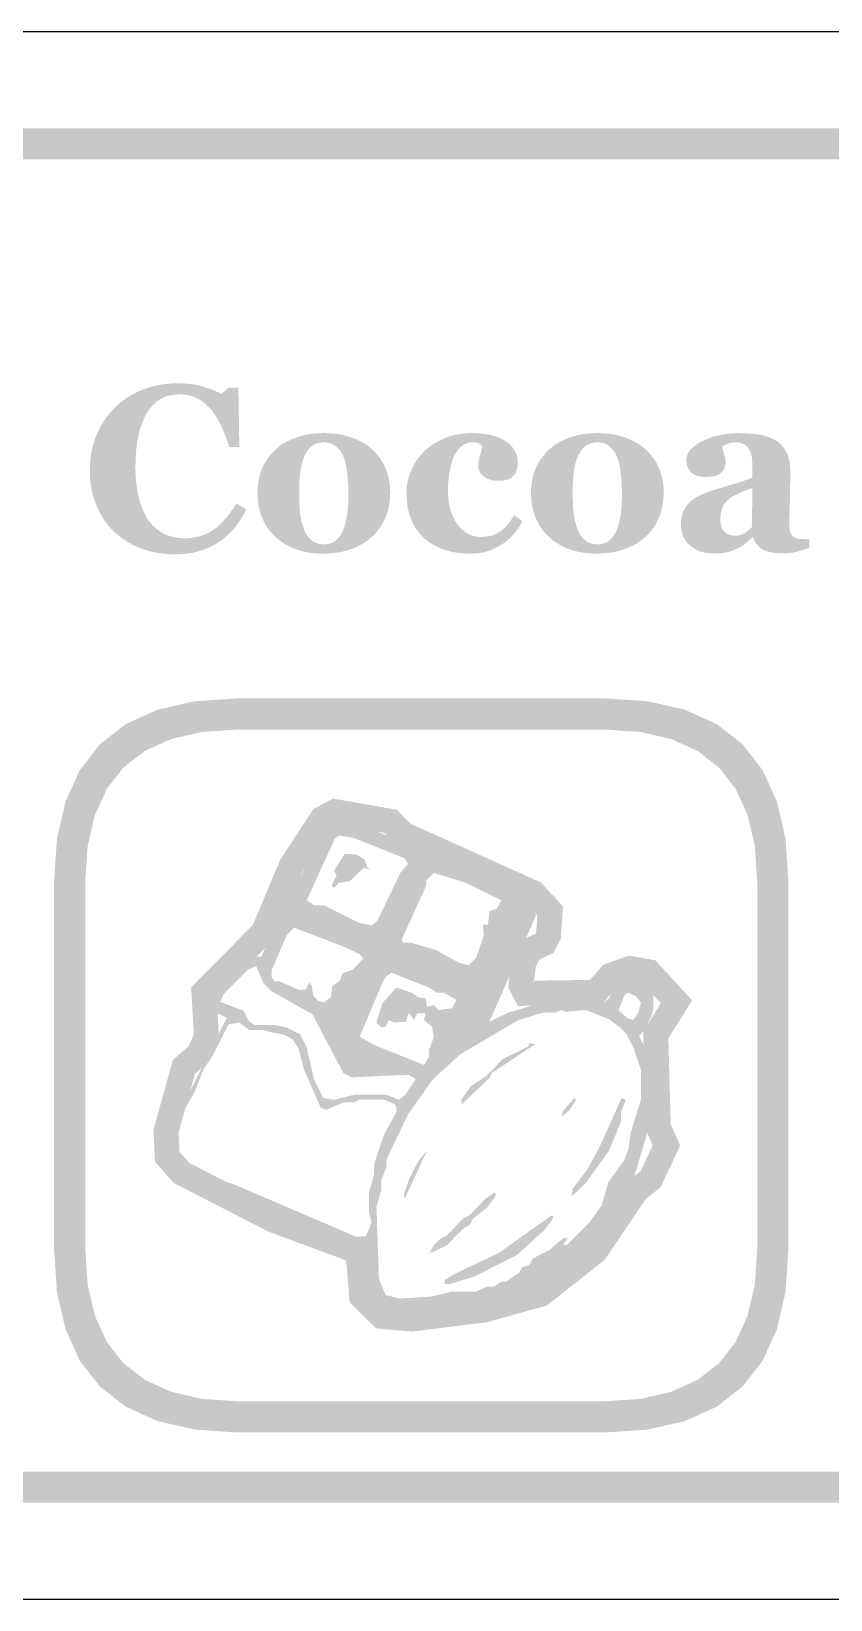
# Model space of a CAD drawing. Header units: millimetres. Extents: x 6 to 594, y 82 to 394.
# Drawn here: x 237.01 to 247.24, y 183.76 to 203.84 of the extents above; entities that cross this region are included whole.
import ezdxf

# ---------------------------------------------------------------- set-up
doc = ezdxf.new("R2010")
doc.units = ezdxf.units.MM
doc.layers.add('CUT', color=1, linetype='Continuous')
doc.layers.add('RASTER', color=7, linetype='Continuous')

msp = doc.modelspace()

# ---------------------------------------------------------------- hatches: boundary and pattern name
at = {"layer": 'RASTER'}
h = msp.add_hatch(color=7, dxfattribs=at)
h.paths.add_polyline_path([(211.2, 200.4), (211.234, 200.916), (211.337, 201.363), (211.509, 201.741), (211.75, 202.05), (212.059, 202.291), (212.438, 202.463), (212.884, 202.566), (213.4, 202.6), (270.6, 202.6), (271.116, 202.566), (271.563, 202.463), (271.941, 202.291), (272.25, 202.05), (272.491, 201.741), (272.663, 201.363), (272.766, 200.916), (272.8, 200.4), (272.8, 187.2), (272.766, 186.684), (272.662, 186.238), (272.491, 185.859), (272.25, 185.55), (271.941, 185.309), (271.563, 185.138), (271.116, 185.034), (270.6, 185), (213.4, 185), (212.884, 185.034), (212.438, 185.138), (212.059, 185.309), (211.75, 185.55), (211.509, 185.859), (211.337, 186.238), (211.234, 186.684), (211.2, 187.2)])
h.paths.add_polyline_path([(211.6, 200.4), (211.6, 187.2), (211.628, 186.778), (211.712, 186.413), (211.853, 186.103), (212.05, 185.85), (212.303, 185.653), (212.613, 185.513), (212.978, 185.428), (213.4, 185.4), (270.6, 185.4), (271.022, 185.428), (271.388, 185.513), (271.697, 185.653), (271.95, 185.85), (272.147, 186.103), (272.287, 186.413), (272.372, 186.778), (272.4, 187.2), (272.4, 200.4), (272.372, 200.822), (272.287, 201.188), (272.147, 201.497), (271.95, 201.75), (271.697, 201.947), (271.388, 202.088), (271.022, 202.172), (270.6, 202.2), (213.4, 202.2), (212.978, 202.172), (212.613, 202.088), (212.303, 201.947), (212.05, 201.75), (211.853, 201.497), (211.712, 201.188), (211.628, 200.822), (211.6, 200.4)])
for points in [[(238.845, 197.144), (238.788, 197.145), (238.732, 197.149), (238.677, 197.155), (238.624, 197.163), (238.571, 197.173), (238.518, 197.186), (238.467, 197.201), (238.417, 197.218), (238.368, 197.238), (238.321, 197.259), (238.275, 197.283), (238.231, 197.309), (238.188, 197.337), (238.147, 197.367), (238.108, 197.399), (238.07, 197.433), (238.035, 197.468), (238.001, 197.506), (237.97, 197.545), (237.94, 197.587), (237.913, 197.63), (237.887, 197.676), (237.863, 197.724), (237.841, 197.773), (237.822, 197.825), (237.805, 197.877), (237.79, 197.931), (237.779, 197.986), (237.77, 198.043), (237.763, 198.1), (237.759, 198.159), (237.758, 198.22), (237.759, 198.279), (237.763, 198.338), (237.77, 198.396), (237.779, 198.452), (237.791, 198.508), (237.805, 198.562), (237.822, 198.615), (237.842, 198.667), (237.864, 198.718), (237.888, 198.767), (237.915, 198.814), (237.943, 198.859), (237.974, 198.903), (238.007, 198.945), (238.042, 198.985), (238.079, 199.024), (238.117, 199.06), (238.157, 199.094), (238.199, 199.125), (238.243, 199.155), (238.289, 199.183), (238.337, 199.208), (238.386, 199.232), (238.438, 199.253), (238.49, 199.272), (238.544, 199.289), (238.599, 199.303), (238.654, 199.314), (238.711, 199.323), (238.768, 199.329), (238.827, 199.333), (238.886, 199.334), (238.928, 199.334), (238.97, 199.332), (239.011, 199.328), (239.051, 199.324), (239.09, 199.318), (239.128, 199.311), (239.165, 199.302), (239.201, 199.293), (239.236, 199.282), (239.269, 199.271), (239.301, 199.26), (239.332, 199.248), (239.361, 199.236), (239.389, 199.224), (239.416, 199.211), (239.441, 199.198), (239.532, 199.279), (239.659, 199.279), (239.672, 198.52), (239.543, 198.52), (239.515, 198.604), (239.486, 198.682), (239.455, 198.754), (239.423, 198.821), (239.389, 198.882), (239.354, 198.937), (239.318, 198.986), (239.28, 199.03), (239.24, 199.068), (239.199, 199.101), (239.155, 199.129), (239.109, 199.152), (239.061, 199.169), (239.011, 199.182), (238.959, 199.19), (238.905, 199.192), (238.838, 199.188), (238.775, 199.177), (238.717, 199.158), (238.662, 199.132), (238.612, 199.097), (238.566, 199.056), (238.524, 199.007), (238.486, 198.95), (238.452, 198.886), (238.423, 198.816), (238.398, 198.74), (238.378, 198.658), (238.362, 198.57), (238.351, 198.476), (238.345, 198.376), (238.342, 198.269), (238.343, 198.209), (238.345, 198.15), (238.349, 198.094), (238.355, 198.04), (238.361, 197.988), (238.37, 197.939), (238.38, 197.892), (238.391, 197.847), (238.404, 197.804), (238.418, 197.763), (238.432, 197.725), (238.448, 197.689), (238.464, 197.655), (238.482, 197.622), (238.5, 197.593), (238.52, 197.565), (238.541, 197.538), (238.564, 197.513), (238.588, 197.49), (238.612, 197.468), (238.638, 197.449), (238.664, 197.431), (238.692, 197.415), (238.72, 197.401), (238.75, 197.389), (238.78, 197.379), (238.811, 197.37), (238.842, 197.362), (238.875, 197.357), (238.908, 197.353), (238.942, 197.35), (238.977, 197.349), (239.027, 197.351), (239.076, 197.356), (239.124, 197.365), (239.17, 197.377), (239.215, 197.393), (239.259, 197.412), (239.301, 197.435), (239.342, 197.461), (239.382, 197.49), (239.42, 197.524), (239.458, 197.56), (239.495, 197.601), (239.531, 197.645), (239.567, 197.692), (239.601, 197.743), (239.634, 197.798), (239.76, 197.721), (239.744, 197.69), (239.728, 197.659), (239.711, 197.629), (239.693, 197.599), (239.675, 197.571), (239.656, 197.543), (239.637, 197.517), (239.617, 197.491), (239.596, 197.466), (239.575, 197.442), (239.553, 197.418), (239.53, 197.396), (239.506, 197.375), (239.482, 197.354), (239.457, 197.334), (239.431, 197.316), (239.401, 197.296), (239.371, 197.278), (239.34, 197.26), (239.309, 197.244), (239.277, 197.229), (239.243, 197.215), (239.21, 197.202), (239.175, 197.19), (239.139, 197.179), (239.102, 197.17), (239.063, 197.162), (239.023, 197.156), (238.98, 197.151), (238.937, 197.147), (238.892, 197.145), (238.845, 197.144)], [(242.628, 197.153), (242.578, 197.154), (242.53, 197.157), (242.482, 197.161), (242.437, 197.168), (242.392, 197.176), (242.35, 197.186), (242.309, 197.199), (242.269, 197.212), (242.231, 197.228), (242.194, 197.245), (242.16, 197.263), (242.127, 197.283), (242.095, 197.303), (242.066, 197.326), (242.038, 197.349), (242.012, 197.374), (241.987, 197.401), (241.964, 197.429), (241.943, 197.458), (241.923, 197.488), (241.905, 197.519), (241.889, 197.552), (241.874, 197.585), (241.861, 197.62), (241.849, 197.656), (241.839, 197.693), (241.83, 197.73), (241.823, 197.769), (241.818, 197.808), (241.814, 197.848), (241.812, 197.888), (241.811, 197.929), (241.812, 197.967), (241.815, 198.005), (241.82, 198.042), (241.826, 198.078), (241.835, 198.114), (241.845, 198.15), (241.858, 198.185), (241.872, 198.22), (241.888, 198.253), (241.905, 198.286), (241.923, 198.318), (241.943, 198.349), (241.965, 198.378), (241.987, 198.407), (242.011, 198.435), (242.037, 198.461), (242.064, 198.487), (242.093, 198.512), (242.124, 198.535), (242.157, 198.557), (242.191, 198.578), (242.226, 198.597), (242.264, 198.615), (242.302, 198.632), (242.343, 198.647), (242.384, 198.66), (242.426, 198.671), (242.47, 198.68), (242.514, 198.687), (242.559, 198.692), (242.606, 198.695), (242.653, 198.696), (242.719, 198.694), (242.781, 198.689), (242.84, 198.681), (242.895, 198.67), (242.946, 198.656), (242.994, 198.638), (243.039, 198.618), (243.08, 198.594), (243.116, 198.567), (243.148, 198.538), (243.175, 198.507), (243.197, 198.474), (243.214, 198.439), (243.227, 198.401), (243.234, 198.361), (243.236, 198.319), (243.235, 198.293), (243.233, 198.269), (243.229, 198.246), (243.222, 198.224), (243.215, 198.203), (243.205, 198.184), (243.194, 198.166), (243.181, 198.149), (243.165, 198.134), (243.148, 198.121), (243.128, 198.11), (243.105, 198.101), (243.08, 198.094), (243.052, 198.089), (243.022, 198.086), (242.989, 198.085), (242.962, 198.086), (242.936, 198.088), (242.911, 198.092), (242.888, 198.098), (242.865, 198.105), (242.844, 198.114), (242.824, 198.125), (242.805, 198.138), (242.788, 198.151), (242.773, 198.166), (242.76, 198.182), (242.749, 198.198), (242.741, 198.216), (242.736, 198.235), (242.732, 198.254), (242.731, 198.275), (242.731, 198.293), (242.732, 198.311), (242.734, 198.329), (242.737, 198.347), (242.74, 198.364), (242.744, 198.382), (242.749, 198.4), (242.754, 198.417), (242.76, 198.434), (242.765, 198.45), (242.769, 198.465), (242.773, 198.479), (242.776, 198.492), (242.779, 198.504), (242.781, 198.515), (242.782, 198.524), (242.778, 198.531), (242.774, 198.537), (242.769, 198.542), (242.764, 198.547), (242.759, 198.552), (242.753, 198.557), (242.747, 198.561), (242.741, 198.565), (242.735, 198.568), (242.727, 198.571), (242.719, 198.573), (242.709, 198.575), (242.699, 198.576), (242.688, 198.578), (242.676, 198.578), (242.664, 198.578), (242.647, 198.578), (242.631, 198.576), (242.616, 198.574), (242.601, 198.571), (242.586, 198.566), (242.571, 198.561), (242.557, 198.555), (242.543, 198.548), (242.53, 198.539), (242.517, 198.529), (242.504, 198.518), (242.491, 198.505), (242.479, 198.491), (242.466, 198.475), (242.454, 198.458), (242.442, 198.439), (242.431, 198.42), (242.421, 198.4), (242.411, 198.377), (242.402, 198.354), (242.393, 198.328), (242.385, 198.301), (242.377, 198.273), (242.37, 198.243), (242.364, 198.211), (242.358, 198.178), (242.353, 198.144), (242.35, 198.107), (242.347, 198.07), (242.344, 198.03), (242.343, 197.99), (242.343, 197.947), (242.345, 197.883), (242.35, 197.823), (242.36, 197.766), (242.373, 197.712), (242.391, 197.661), (242.412, 197.613), (242.436, 197.568), (242.465, 197.527), (242.496, 197.489), (242.529, 197.457), (242.564, 197.429), (242.599, 197.407), (242.637, 197.389), (242.675, 197.377), (242.716, 197.369), (242.757, 197.367), (242.797, 197.368), (242.834, 197.372), (242.87, 197.377), (242.903, 197.385), (242.935, 197.395), (242.964, 197.408), (242.991, 197.423), (243.016, 197.44), (243.04, 197.459), (243.063, 197.48), (243.085, 197.502), (243.107, 197.527), (243.128, 197.554), (243.148, 197.582), (243.168, 197.613), (243.187, 197.645), (243.296, 197.569), (243.285, 197.547), (243.273, 197.525), (243.26, 197.504), (243.247, 197.484), (243.233, 197.463), (243.218, 197.444), (243.203, 197.425), (243.188, 197.406), (243.172, 197.388), (243.155, 197.37), (243.137, 197.353), (243.119, 197.336), (243.1, 197.32), (243.079, 197.304), (243.059, 197.289), (243.037, 197.275), (243.014, 197.26), (242.991, 197.247), (242.967, 197.234), (242.944, 197.222), (242.921, 197.211), (242.897, 197.201), (242.873, 197.192), (242.85, 197.184), (242.825, 197.177), (242.8, 197.17), (242.774, 197.165), (242.747, 197.161), (242.719, 197.157), (242.689, 197.155), (242.659, 197.154), (242.628, 197.153)]]:
    msp.add_hatch(color=7, dxfattribs=at).paths.add_polyline_path(points)
h = msp.add_hatch(color=7, dxfattribs=at)
h.paths.add_polyline_path([(241.38, 198.48), (241.407, 198.454), (241.431, 198.427), (241.454, 198.399), (241.476, 198.369), (241.496, 198.338), (241.514, 198.306), (241.531, 198.273), (241.546, 198.239), (241.559, 198.203), (241.571, 198.167), (241.581, 198.13), (241.589, 198.092), (241.595, 198.054), (241.599, 198.014), (241.602, 197.975), (241.603, 197.934), (241.602, 197.894), (241.6, 197.854), (241.595, 197.815), (241.589, 197.776), (241.581, 197.738), (241.571, 197.7), (241.56, 197.663), (241.547, 197.627), (241.532, 197.592), (241.515, 197.557), (241.497, 197.525), (241.477, 197.493), (241.456, 197.463), (241.433, 197.434), (241.408, 197.406), (241.382, 197.38), (241.352, 197.354), (241.321, 197.328), (241.289, 197.305), (241.255, 197.283), (241.22, 197.263), (241.183, 197.244), (241.145, 197.227), (241.106, 197.212), (241.065, 197.198), (241.023, 197.186), (240.979, 197.176), (240.934, 197.168), (240.887, 197.161), (240.839, 197.157), (240.79, 197.154), (240.739, 197.153), (240.695, 197.154), (240.651, 197.156), (240.609, 197.16), (240.567, 197.166), (240.527, 197.173), (240.487, 197.182), (240.448, 197.192), (240.41, 197.204), (240.373, 197.218), (240.337, 197.233), (240.302, 197.25), (240.268, 197.268), (240.236, 197.289), (240.204, 197.31), (240.174, 197.333), (240.144, 197.358), (240.117, 197.383), (240.091, 197.41), (240.067, 197.438), (240.044, 197.468), (240.023, 197.499), (240.003, 197.531), (239.985, 197.565), (239.968, 197.601), (239.953, 197.637), (239.94, 197.675), (239.929, 197.714), (239.92, 197.754), (239.913, 197.794), (239.908, 197.836), (239.905, 197.879), (239.904, 197.924), (239.905, 197.967), (239.907, 198.009), (239.912, 198.05), (239.918, 198.09), (239.926, 198.128), (239.936, 198.165), (239.947, 198.202), (239.96, 198.236), (239.975, 198.27), (239.992, 198.303), (240.01, 198.335), (240.031, 198.366), (240.053, 198.396), (240.077, 198.425), (240.102, 198.453), (240.129, 198.48), (240.157, 198.505), (240.187, 198.529), (240.218, 198.551), (240.25, 198.571), (240.285, 198.59), (240.32, 198.608), (240.358, 198.624), (240.397, 198.639), (240.437, 198.652), (240.479, 198.664), (240.521, 198.674), (240.565, 198.682), (240.61, 198.688), (240.656, 198.692), (240.703, 198.695), (240.752, 198.696), (240.802, 198.695), (240.851, 198.692), (240.899, 198.688), (240.945, 198.682), (240.989, 198.674), (241.032, 198.664), (241.073, 198.652), (241.113, 198.639), (241.151, 198.624), (241.188, 198.608), (241.224, 198.59), (241.258, 198.571), (241.291, 198.551), (241.322, 198.529), (241.352, 198.505), (241.38, 198.48)])
h.paths.add_polyline_path([(241.005, 197.465), (241.013, 197.486), (241.02, 197.508), (241.027, 197.532), (241.033, 197.556), (241.039, 197.581), (241.044, 197.608), (241.049, 197.636), (241.053, 197.664), (241.057, 197.694), (241.06, 197.725), (241.062, 197.758), (241.065, 197.791), (241.066, 197.826), (241.067, 197.862), (241.068, 197.899), (241.068, 197.937), (241.068, 197.963), (241.067, 197.99), (241.066, 198.018), (241.065, 198.047), (241.063, 198.076), (241.06, 198.107), (241.057, 198.139), (241.054, 198.171), (241.05, 198.203), (241.045, 198.234), (241.041, 198.262), (241.035, 198.289), (241.03, 198.314), (241.023, 198.338), (241.017, 198.359), (241.01, 198.379), (241.001, 198.402), (240.99, 198.423), (240.98, 198.443), (240.968, 198.462), (240.955, 198.479), (240.942, 198.495), (240.927, 198.51), (240.912, 198.524), (240.896, 198.537), (240.879, 198.547), (240.861, 198.556), (240.842, 198.564), (240.822, 198.57), (240.8, 198.574), (240.778, 198.576), (240.755, 198.577), (240.73, 198.576), (240.705, 198.573), (240.683, 198.569), (240.661, 198.563), (240.641, 198.555), (240.622, 198.545), (240.605, 198.533), (240.589, 198.52), (240.574, 198.505), (240.559, 198.489), (240.546, 198.472), (240.534, 198.454), (240.522, 198.435), (240.511, 198.415), (240.502, 198.394), (240.493, 198.372), (240.485, 198.351), (240.478, 198.328), (240.472, 198.305), (240.467, 198.281), (240.462, 198.256), (240.457, 198.231), (240.453, 198.204), (240.45, 198.176), (240.447, 198.148), (240.445, 198.12), (240.443, 198.091), (240.441, 198.062), (240.44, 198.033), (240.439, 198.003), (240.439, 197.973), (240.438, 197.943), (240.439, 197.904), (240.439, 197.866), (240.44, 197.831), (240.441, 197.797), (240.442, 197.765), (240.444, 197.734), (240.446, 197.705), (240.449, 197.678), (240.452, 197.652), (240.456, 197.626), (240.461, 197.6), (240.466, 197.573), (240.473, 197.547), (240.481, 197.521), (240.489, 197.494), (240.499, 197.468), (240.507, 197.446), (240.517, 197.425), (240.528, 197.405), (240.54, 197.387), (240.552, 197.369), (240.566, 197.353), (240.58, 197.338), (240.595, 197.325), (240.611, 197.312), (240.629, 197.301), (240.647, 197.292), (240.667, 197.285), (240.687, 197.279), (240.709, 197.275), (240.731, 197.273), (240.755, 197.272), (240.776, 197.273), (240.797, 197.275), (240.817, 197.279), (240.837, 197.284), (240.855, 197.291), (240.873, 197.299), (240.89, 197.309), (240.906, 197.321), (240.921, 197.334), (240.936, 197.348), (240.949, 197.364), (240.962, 197.381), (240.974, 197.4), (240.985, 197.42), (240.996, 197.442), (241.005, 197.465)])
h = msp.add_hatch(color=7, dxfattribs=at)
h.paths.add_polyline_path([(244.881, 198.48), (244.908, 198.454), (244.932, 198.427), (244.955, 198.399), (244.977, 198.369), (244.997, 198.338), (245.015, 198.306), (245.032, 198.273), (245.047, 198.239), (245.06, 198.203), (245.072, 198.167), (245.082, 198.13), (245.09, 198.092), (245.096, 198.054), (245.1, 198.014), (245.103, 197.975), (245.104, 197.934), (245.103, 197.894), (245.1, 197.854), (245.096, 197.815), (245.09, 197.776), (245.082, 197.738), (245.072, 197.7), (245.061, 197.663), (245.048, 197.627), (245.033, 197.592), (245.016, 197.557), (244.998, 197.525), (244.978, 197.493), (244.957, 197.463), (244.934, 197.434), (244.909, 197.406), (244.883, 197.38), (244.853, 197.354), (244.822, 197.328), (244.79, 197.305), (244.756, 197.283), (244.721, 197.263), (244.684, 197.244), (244.646, 197.227), (244.607, 197.212), (244.566, 197.198), (244.524, 197.186), (244.48, 197.176), (244.435, 197.168), (244.388, 197.161), (244.34, 197.157), (244.291, 197.154), (244.24, 197.153), (244.196, 197.154), (244.152, 197.156), (244.11, 197.16), (244.068, 197.166), (244.028, 197.173), (243.988, 197.182), (243.949, 197.192), (243.911, 197.204), (243.874, 197.218), (243.838, 197.233), (243.803, 197.25), (243.769, 197.268), (243.737, 197.289), (243.705, 197.31), (243.674, 197.333), (243.645, 197.358), (243.618, 197.383), (243.592, 197.41), (243.568, 197.438), (243.545, 197.468), (243.524, 197.499), (243.504, 197.531), (243.486, 197.565), (243.469, 197.601), (243.454, 197.637), (243.441, 197.675), (243.43, 197.714), (243.421, 197.754), (243.414, 197.794), (243.409, 197.836), (243.406, 197.879), (243.405, 197.924), (243.406, 197.967), (243.408, 198.009), (243.413, 198.05), (243.419, 198.09), (243.427, 198.128), (243.437, 198.165), (243.448, 198.202), (243.461, 198.236), (243.476, 198.27), (243.493, 198.303), (243.511, 198.335), (243.532, 198.366), (243.554, 198.396), (243.577, 198.425), (243.603, 198.453), (243.63, 198.48), (243.658, 198.505), (243.688, 198.529), (243.719, 198.551), (243.751, 198.571), (243.786, 198.59), (243.821, 198.608), (243.859, 198.624), (243.898, 198.639), (243.938, 198.652), (243.98, 198.664), (244.022, 198.674), (244.066, 198.682), (244.111, 198.688), (244.157, 198.692), (244.204, 198.695), (244.253, 198.696), (244.303, 198.695), (244.352, 198.692), (244.4, 198.688), (244.446, 198.682), (244.49, 198.674), (244.533, 198.664), (244.574, 198.652), (244.614, 198.639), (244.652, 198.624), (244.689, 198.608), (244.725, 198.59), (244.759, 198.571), (244.792, 198.551), (244.823, 198.529), (244.853, 198.505), (244.881, 198.48)])
h.paths.add_polyline_path([(244.506, 197.465), (244.514, 197.486), (244.521, 197.508), (244.528, 197.532), (244.534, 197.556), (244.54, 197.581), (244.545, 197.608), (244.55, 197.636), (244.554, 197.664), (244.558, 197.694), (244.561, 197.725), (244.563, 197.758), (244.565, 197.791), (244.567, 197.826), (244.568, 197.862), (244.569, 197.899), (244.569, 197.937), (244.569, 197.963), (244.568, 197.99), (244.567, 198.018), (244.566, 198.047), (244.564, 198.076), (244.561, 198.107), (244.558, 198.139), (244.555, 198.171), (244.551, 198.203), (244.546, 198.234), (244.542, 198.262), (244.536, 198.289), (244.531, 198.314), (244.524, 198.338), (244.518, 198.359), (244.511, 198.379), (244.502, 198.402), (244.491, 198.423), (244.481, 198.443), (244.469, 198.462), (244.456, 198.479), (244.443, 198.495), (244.428, 198.51), (244.413, 198.524), (244.397, 198.537), (244.38, 198.547), (244.362, 198.556), (244.343, 198.564), (244.323, 198.57), (244.301, 198.574), (244.279, 198.576), (244.256, 198.577), (244.231, 198.576), (244.206, 198.573), (244.184, 198.569), (244.162, 198.563), (244.142, 198.555), (244.123, 198.545), (244.106, 198.533), (244.09, 198.52), (244.074, 198.505), (244.06, 198.489), (244.047, 198.472), (244.034, 198.454), (244.023, 198.435), (244.012, 198.415), (244.003, 198.394), (243.994, 198.372), (243.986, 198.351), (243.979, 198.328), (243.973, 198.305), (243.968, 198.281), (243.963, 198.256), (243.958, 198.231), (243.954, 198.204), (243.951, 198.176), (243.948, 198.148), (243.946, 198.12), (243.944, 198.091), (243.942, 198.062), (243.941, 198.033), (243.94, 198.003), (243.94, 197.973), (243.939, 197.943), (243.94, 197.904), (243.94, 197.866), (243.941, 197.831), (243.942, 197.797), (243.943, 197.765), (243.945, 197.734), (243.947, 197.705), (243.95, 197.678), (243.953, 197.652), (243.957, 197.626), (243.962, 197.6), (243.967, 197.573), (243.974, 197.547), (243.982, 197.521), (243.99, 197.494), (244, 197.468), (244.008, 197.446), (244.018, 197.425), (244.029, 197.405), (244.041, 197.387), (244.053, 197.369), (244.067, 197.353), (244.081, 197.338), (244.096, 197.325), (244.112, 197.312), (244.13, 197.301), (244.148, 197.292), (244.168, 197.285), (244.188, 197.279), (244.21, 197.275), (244.232, 197.273), (244.256, 197.272), (244.277, 197.273), (244.298, 197.275), (244.318, 197.279), (244.338, 197.284), (244.356, 197.291), (244.374, 197.299), (244.391, 197.309), (244.407, 197.321), (244.422, 197.334), (244.437, 197.348), (244.45, 197.364), (244.463, 197.381), (244.475, 197.4), (244.486, 197.42), (244.497, 197.442), (244.506, 197.465)])
h = msp.add_hatch(color=7, dxfattribs=at)
h.paths.add_polyline_path([(246.967, 197.231), (246.951, 197.224), (246.934, 197.217), (246.916, 197.211), (246.897, 197.204), (246.878, 197.198), (246.857, 197.191), (246.837, 197.185), (246.815, 197.179), (246.793, 197.174), (246.77, 197.169), (246.748, 197.165), (246.724, 197.162), (246.701, 197.159), (246.677, 197.158), (246.653, 197.156), (246.629, 197.156), (246.585, 197.157), (246.545, 197.159), (246.507, 197.164), (246.473, 197.169), (246.441, 197.177), (246.412, 197.186), (246.386, 197.197), (246.364, 197.21), (246.343, 197.224), (246.325, 197.239), (246.308, 197.256), (246.292, 197.275), (246.279, 197.294), (246.267, 197.316), (246.257, 197.338), (246.248, 197.363), (246.239, 197.363), (246.227, 197.35), (246.215, 197.339), (246.202, 197.327), (246.19, 197.316), (246.178, 197.306), (246.167, 197.296), (246.155, 197.287), (246.143, 197.278), (246.132, 197.269), (246.12, 197.261), (246.108, 197.253), (246.096, 197.245), (246.083, 197.238), (246.07, 197.231), (246.058, 197.224), (246.044, 197.218), (246.027, 197.21), (246.01, 197.203), (245.994, 197.196), (245.977, 197.19), (245.96, 197.184), (245.944, 197.179), (245.928, 197.174), (245.912, 197.17), (245.895, 197.166), (245.877, 197.163), (245.857, 197.161), (245.836, 197.158), (245.812, 197.157), (245.788, 197.156), (245.762, 197.155), (245.734, 197.155), (245.692, 197.156), (245.652, 197.161), (245.613, 197.169), (245.576, 197.18), (245.541, 197.194), (245.507, 197.211), (245.475, 197.231), (245.444, 197.255), (245.416, 197.281), (245.391, 197.309), (245.371, 197.339), (245.354, 197.372), (245.341, 197.406), (245.331, 197.442), (245.326, 197.48), (245.324, 197.521), (245.324, 197.544), (245.325, 197.567), (245.327, 197.588), (245.33, 197.609), (245.334, 197.629), (245.339, 197.648), (245.344, 197.666), (245.35, 197.683), (245.357, 197.699), (245.365, 197.715), (245.373, 197.73), (245.382, 197.745), (245.392, 197.76), (245.402, 197.774), (245.413, 197.788), (245.425, 197.801), (245.436, 197.812), (245.448, 197.823), (245.46, 197.833), (245.472, 197.843), (245.485, 197.853), (245.499, 197.862), (245.512, 197.87), (245.527, 197.878), (245.541, 197.886), (245.556, 197.893), (245.572, 197.901), (245.587, 197.908), (245.603, 197.915), (245.62, 197.922), (245.636, 197.929), (245.653, 197.935), (245.687, 197.947), (245.723, 197.96), (245.76, 197.972), (245.798, 197.985), (245.839, 197.997), (245.881, 198.01), (245.924, 198.023), (245.97, 198.036), (246.014, 198.049), (246.056, 198.061), (246.094, 198.073), (246.129, 198.085), (246.162, 198.096), (246.191, 198.108), (246.216, 198.118), (246.239, 198.129), (246.239, 198.269), (246.239, 198.279), (246.239, 198.289), (246.238, 198.3), (246.238, 198.312), (246.237, 198.324), (246.236, 198.337), (246.235, 198.351), (246.233, 198.366), (246.232, 198.381), (246.23, 198.395), (246.227, 198.408), (246.224, 198.421), (246.221, 198.434), (246.217, 198.445), (246.213, 198.457), (246.208, 198.467), (246.203, 198.479), (246.197, 198.49), (246.19, 198.5), (246.182, 198.51), (246.174, 198.52), (246.165, 198.529), (246.155, 198.538), (246.144, 198.546), (246.133, 198.554), (246.12, 198.56), (246.107, 198.566), (246.093, 198.57), (246.078, 198.574), (246.062, 198.576), (246.046, 198.578), (246.028, 198.578), (246.013, 198.578), (245.997, 198.577), (245.983, 198.576), (245.969, 198.574), (245.956, 198.571), (245.944, 198.568), (245.932, 198.564), (245.921, 198.56), (245.91, 198.556), (245.9, 198.551), (245.891, 198.546), (245.882, 198.542), (245.873, 198.537), (245.865, 198.532), (245.858, 198.528), (245.851, 198.523), (245.852, 198.515), (245.854, 198.506), (245.857, 198.496), (245.859, 198.486), (245.863, 198.474), (245.867, 198.462), (245.871, 198.448), (245.876, 198.433), (245.881, 198.418), (245.885, 198.404), (245.888, 198.389), (245.891, 198.374), (245.894, 198.36), (245.895, 198.346), (245.896, 198.332), (245.896, 198.318), (245.896, 198.311), (245.896, 198.304), (245.895, 198.297), (245.893, 198.29), (245.891, 198.282), (245.889, 198.273), (245.886, 198.265), (245.883, 198.255), (245.88, 198.246), (245.876, 198.238), (245.872, 198.23), (245.867, 198.222), (245.862, 198.215), (245.857, 198.208), (245.851, 198.202), (245.845, 198.196), (245.837, 198.189), (245.828, 198.182), (245.819, 198.176), (245.81, 198.17), (245.8, 198.165), (245.79, 198.16), (245.78, 198.155), (245.77, 198.151), (245.759, 198.147), (245.746, 198.144), (245.732, 198.141), (245.717, 198.139), (245.7, 198.137), (245.682, 198.136), (245.663, 198.135), (245.642, 198.135), (245.612, 198.135), (245.584, 198.138), (245.558, 198.143), (245.534, 198.149), (245.511, 198.158), (245.491, 198.168), (245.472, 198.18), (245.456, 198.194), (245.441, 198.209), (245.428, 198.226), (245.417, 198.243), (245.408, 198.262), (245.401, 198.282), (245.397, 198.303), (245.394, 198.325), (245.393, 198.348), (245.394, 198.369), (245.397, 198.388), (245.402, 198.408), (245.409, 198.426), (245.418, 198.444), (245.429, 198.462), (245.442, 198.479), (245.458, 198.496), (245.475, 198.512), (245.492, 198.527), (245.511, 198.541), (245.53, 198.555), (245.55, 198.568), (245.572, 198.581), (245.594, 198.592), (245.617, 198.603), (245.64, 198.614), (245.665, 198.624), (245.69, 198.633), (245.716, 198.642), (245.743, 198.651), (245.771, 198.658), (245.8, 198.665), (245.829, 198.671), (245.859, 198.677), (245.888, 198.682), (245.917, 198.686), (245.945, 198.69), (245.972, 198.692), (245.999, 198.694), (246.026, 198.695), (246.052, 198.696), (246.087, 198.695), (246.121, 198.695), (246.155, 198.693), (246.188, 198.691), (246.22, 198.689), (246.252, 198.686), (246.282, 198.683), (246.313, 198.679), (246.342, 198.674), (246.37, 198.668), (246.398, 198.661), (246.425, 198.653), (246.452, 198.644), (246.477, 198.633), (246.502, 198.622), (246.526, 198.609), (246.548, 198.596), (246.569, 198.581), (246.589, 198.564), (246.608, 198.546), (246.625, 198.527), (246.642, 198.506), (246.657, 198.484), (246.671, 198.46), (246.683, 198.435), (246.694, 198.408), (246.703, 198.379), (246.711, 198.348), (246.717, 198.316), (246.721, 198.281), (246.723, 198.245), (246.724, 198.206), (246.724, 198.164), (246.724, 198.12), (246.723, 198.074), (246.722, 198.025), (246.722, 197.975), (246.72, 197.923), (246.719, 197.87), (246.718, 197.814), (246.716, 197.759), (246.715, 197.71), (246.714, 197.665), (246.713, 197.626), (246.712, 197.591), (246.711, 197.561), (246.711, 197.535), (246.711, 197.515), (246.711, 197.499), (246.712, 197.484), (246.714, 197.469), (246.716, 197.456), (246.719, 197.443), (246.722, 197.432), (246.726, 197.421), (246.731, 197.411), (246.736, 197.402), (246.742, 197.393), (246.749, 197.385), (246.756, 197.378), (246.764, 197.371), (246.772, 197.365), (246.782, 197.359), (246.792, 197.354), (246.798, 197.351), (246.806, 197.349), (246.814, 197.346), (246.824, 197.344), (246.834, 197.343), (246.845, 197.342), (246.857, 197.341), (246.87, 197.34), (246.883, 197.339), (246.896, 197.339), (246.909, 197.339), (246.921, 197.338), (246.933, 197.338), (246.945, 197.338), (246.956, 197.338), (246.967, 197.338)])
h.paths.add_polyline_path([(246.239, 197.994), (246.219, 197.987), (246.198, 197.98), (246.178, 197.972), (246.158, 197.964), (246.137, 197.956), (246.117, 197.948), (246.097, 197.939), (246.077, 197.93), (246.057, 197.921), (246.038, 197.912), (246.02, 197.903), (246.003, 197.893), (245.987, 197.884), (245.972, 197.874), (245.958, 197.865), (245.945, 197.855), (245.932, 197.844), (245.919, 197.833), (245.907, 197.821), (245.896, 197.808), (245.886, 197.795), (245.877, 197.78), (245.868, 197.766), (245.86, 197.75), (245.853, 197.734), (245.846, 197.717), (245.841, 197.699), (245.837, 197.681), (245.833, 197.662), (245.831, 197.642), (245.83, 197.621), (245.829, 197.6), (245.83, 197.572), (245.832, 197.547), (245.836, 197.523), (245.842, 197.501), (245.849, 197.482), (245.858, 197.464), (245.869, 197.448), (245.881, 197.434), (245.894, 197.422), (245.909, 197.412), (245.924, 197.403), (245.939, 197.396), (245.956, 197.39), (245.973, 197.386), (245.991, 197.384), (246.009, 197.383), (246.029, 197.384), (246.048, 197.385), (246.066, 197.388), (246.083, 197.391), (246.099, 197.396), (246.114, 197.402), (246.128, 197.408), (246.142, 197.416), (246.155, 197.425), (246.167, 197.434), (246.179, 197.443), (246.191, 197.453), (246.202, 197.463), (246.213, 197.474), (246.223, 197.486), (246.233, 197.497)])
h = msp.add_hatch(color=7, dxfattribs=at)
h.paths.add_polyline_path([(237.3, 192.95), (237.337, 193.501), (237.447, 193.978), (237.63, 194.382), (237.888, 194.713), (238.218, 194.97), (238.622, 195.153), (239.099, 195.263), (239.65, 195.3), (244.35, 195.3), (244.901, 195.263), (245.378, 195.153), (245.782, 194.97), (246.112, 194.713), (246.37, 194.382), (246.553, 193.978), (246.663, 193.501), (246.7, 192.95), (246.7, 188.25), (246.663, 187.699), (246.553, 187.222), (246.37, 186.818), (246.112, 186.488), (245.782, 186.23), (245.378, 186.047), (244.901, 185.937), (244.35, 185.9), (239.65, 185.9), (239.099, 185.937), (238.622, 186.047), (238.218, 186.23), (237.888, 186.488), (237.63, 186.818), (237.447, 187.222), (237.337, 187.699), (237.3, 188.25)])
h.paths.add_polyline_path([(237.7, 192.95), (237.7, 188.25), (237.73, 187.793), (237.822, 187.397), (237.974, 187.062), (238.188, 186.788), (238.462, 186.574), (238.797, 186.422), (239.193, 186.33), (239.65, 186.3), (244.35, 186.3), (244.807, 186.33), (245.203, 186.422), (245.538, 186.574), (245.813, 186.788), (246.026, 187.062), (246.178, 187.397), (246.27, 187.793), (246.3, 188.25), (246.3, 192.95), (246.27, 193.407), (246.178, 193.803), (246.026, 194.138), (245.813, 194.413), (245.538, 194.626), (245.203, 194.778), (244.807, 194.87), (244.35, 194.9), (239.65, 194.9), (239.193, 194.87), (238.797, 194.778), (238.462, 194.626), (238.187, 194.413), (237.974, 194.138), (237.822, 193.803), (237.73, 193.407), (237.7, 192.95)])
h = msp.add_hatch(color=7, dxfattribs=at)
h.paths.add_polyline_path([(240.87, 194.017), (241.688, 193.874), (241.86, 193.696), (243.534, 192.942), (243.813, 192.638), (243.787, 192.223), (243.692, 192.039), (243.515, 191.958), (243.466, 191.867), (243.443, 191.659), (243.43, 191.685), (244.16, 191.695), (244.335, 191.893), (244.66, 192.007), (244.998, 191.945), (245.467, 191.433), (245.163, 190.946), (245.193, 189.846), (245.315, 189.575), (245.064, 189.04), (244.875, 188.891), (244.348, 188.11), (243.608, 187.525), (242.841, 187.312), (241.877, 187.191), (241.422, 187.233), (241.084, 187.57), (241.041, 188.089), (241.029, 188.107), (240.044, 188.472), (238.828, 189.097), (238.592, 189.366), (238.572, 189.776), (238.822, 190.671), (239.02, 190.842), (239.089, 190.995), (239.055, 191.601), (239.846, 192.399), (240.197, 193.239), (240.62, 193.882)])
h.paths.add_polyline_path([(240.924, 193.683), (240.843, 193.639), (240.481, 193.088), (240.117, 192.218), (239.382, 191.477), (239.412, 190.935), (239.283, 190.646), (239.104, 190.492), (238.894, 189.74), (238.906, 189.493), (239.028, 189.353), (240.174, 188.765), (241.238, 188.371), (241.353, 188.197), (241.394, 187.714), (241.567, 187.541), (241.871, 187.512), (242.778, 187.627), (243.46, 187.816), (244.111, 188.33), (244.638, 189.112), (244.806, 189.244), (244.963, 189.578), (244.875, 189.773), (244.841, 191.034), (245.067, 191.396), (244.834, 191.65), (244.686, 191.677), (244.52, 191.619), (244.306, 191.377), (243.236, 191.362), (243.114, 191.598), (243.155, 191.964), (243.284, 192.205), (243.459, 192.284), (243.472, 192.31), (243.485, 192.522), (243.342, 192.677), (241.672, 193.429), (241.53, 193.577), (240.924, 193.683)])
h = msp.add_hatch(color=7, dxfattribs=at)
h.paths.add_polyline_path([(240.894, 193.757), (241.012, 193.767), (241.332, 193.639), (243.055, 192.905), (243.384, 192.723), (243.47, 192.522), (242.873, 191.159), (243.119, 191.277), (243.661, 191.437), (244.076, 191.469), (244.332, 191.405), (244.405, 191.459), (244.482, 191.638), (244.555, 191.692), (244.747, 191.692), (244.916, 191.606), (244.97, 191.501), (244.97, 191.309), (244.938, 191.214), (244.852, 191.044), (244.788, 190.981), (244.938, 190.671), (244.97, 190.511), (244.97, 190.16), (244.938, 190.096), (244.906, 189.777), (244.715, 189.139), (244.565, 188.842), (244.246, 188.395), (243.894, 188.044), (243.607, 187.853), (243.247, 187.671), (242.927, 187.575), (242.608, 187.543), (242.544, 187.511), (242.353, 187.511), (242.034, 187.447), (241.587, 187.447), (241.418, 187.533), (241.3, 187.735), (241.3, 188.245), (241.277, 188.287), (240.374, 188.66), (239.458, 189.085), (239.512, 189.107), (239.608, 189.075), (241.172, 188.405), (241.29, 188.414), (241.332, 188.501), (241.363, 188.596), (241.332, 188.724), (241.332, 188.979), (241.395, 189.203), (241.395, 189.33), (241.523, 189.713), (241.683, 190.001), (241.683, 190.064), (241.66, 190.106), (241.523, 190.16), (241.204, 190.16), (241.14, 190.128), (241.012, 190.128), (240.789, 190.033), (240.715, 190.055), (240.502, 190.543), (240.428, 190.821), (240.352, 190.936), (240.246, 190.99), (239.959, 191.054), (239.799, 191.054), (239.672, 191.15), (239.535, 191.127), (239.33, 190.725), (239.215, 190.553), (239.097, 190.256), (238.97, 190.033), (238.906, 189.873), (238.906, 189.777), (238.842, 189.65), (238.842, 189.554), (238.896, 189.448), (238.992, 189.353), (239.439, 189.117), (239.321, 189.139), (238.96, 189.321), (238.864, 189.417), (238.81, 189.522), (238.81, 189.713), (238.906, 190.001), (239.512, 191.214), (239.311, 191.3), (239.289, 191.469), (239.426, 191.651), (239.49, 191.683), (239.694, 191.893), (239.873, 192.002), (239.949, 191.989), (240.747, 193.617), (240.811, 193.713)])
h.paths.add_polyline_path([(240.948, 193.544), (240.894, 193.502), (240.534, 192.714), (240.629, 192.65), (240.757, 192.65), (241.204, 192.426), (241.363, 192.394), (241.437, 192.449), (241.737, 193.074), (241.833, 193.183), (241.778, 193.256), (241.14, 193.512)])
h.paths.add_polyline_path([(241.022, 193.311), (241.181, 193.298), (241.277, 193.234), (241.309, 193.138), (241.354, 193.106), (241.268, 193.129), (241.086, 192.959), (240.948, 192.937), (240.885, 192.873), (240.853, 192.905), (240.917, 193.033), (240.885, 193.097)])
h.paths.add_polyline_path([(242.161, 193.065), (242.066, 192.969), (242.066, 192.905), (241.746, 192.203), (241.778, 192.171), (241.874, 192.171), (242.193, 192.075), (242.481, 191.916), (242.608, 191.884), (242.704, 191.98), (242.8, 192.267), (242.79, 192.404), (242.854, 192.404), (242.873, 192.576), (242.969, 192.608), (243.023, 192.714), (242.576, 192.937)])
h.paths.add_polyline_path([(240.374, 192.363), (240.278, 192.267), (240.087, 191.82), (240.087, 191.724), (240.128, 191.67), (240.173, 191.683), (240.438, 191.565), (240.524, 191.574), (240.565, 191.66), (240.597, 191.628), (240.62, 191.491), (240.684, 191.427), (240.757, 191.405), (240.843, 191.478), (240.862, 191.619), (240.958, 191.683), (240.99, 191.778), (241.13, 191.83), (241.258, 191.97), (241.213, 192.021), (241.044, 192.107)])
h.paths.add_polyline_path([(239.886, 191.874), (239.79, 191.83), (239.471, 191.51), (239.426, 191.415), (239.726, 191.3), (239.79, 191.172), (239.863, 191.118), (240.119, 191.118), (240.278, 191.086), (240.447, 191), (240.534, 190.831), (240.629, 190.416), (240.747, 190.183), (240.885, 190.16), (241.14, 190.224), (241.555, 190.224), (241.715, 190.16), (241.788, 190.215), (241.928, 190.425), (241.842, 190.479), (241.108, 190.448), (241.003, 190.502), (240.607, 191.255), (240.077, 191.555), (239.981, 191.651)])
h.paths.add_polyline_path([(241.619, 191.788), (241.545, 191.734), (241.491, 191.628), (241.213, 190.968), (241.395, 190.862), (242.034, 190.607), (242.098, 190.703), (242.098, 190.799), (242.161, 190.958), (242.139, 191.095), (242.034, 191.182), (242.056, 191.268), (241.948, 191.268), (241.906, 191.182), (241.842, 191.277), (241.801, 191.159), (241.651, 191.15), (241.587, 191.182), (241.545, 191.095), (241.491, 191.086), (241.427, 191.15), (241.501, 191.395), (241.683, 191.597), (241.874, 191.533), (241.97, 191.469), (242.056, 191.459), (242.075, 191.351), (242.161, 191.373), (242.225, 191.309), (242.394, 191.332), (242.449, 191.437), (242.289, 191.533), (242.193, 191.533), (242.098, 191.597)])
h.paths.add_polyline_path([(244.651, 191.533), (244.609, 191.51), (244.523, 191.309), (244.641, 191.204), (244.715, 191.182), (244.779, 191.277), (244.811, 191.405), (244.756, 191.478)])
h.paths.add_polyline_path([(243.789, 191.309), (243.725, 191.277), (243.566, 191.277), (243.247, 191.182), (242.503, 190.744), (242.152, 190.425), (241.833, 189.978), (241.555, 189.394), (241.555, 189.298), (241.491, 189.139), (241.491, 189.011), (241.427, 188.788), (241.459, 187.862), (241.545, 187.661), (241.724, 187.616), (242.129, 187.639), (242.385, 187.703), (242.704, 187.703), (242.832, 187.766), (242.927, 187.766), (243.023, 187.83), (243.087, 187.83), (243.256, 187.948), (243.288, 188.012), (243.384, 188.044), (243.428, 188.127), (243.639, 188.236), (243.811, 188.382), (243.875, 188.395), (243.821, 188.309), (243.863, 188.299), (244.15, 188.587), (244.309, 188.81), (244.396, 189.107), (244.597, 189.385), (244.651, 189.522), (244.683, 189.745), (244.811, 190.16), (244.811, 190.543), (244.724, 190.808), (244.629, 191), (244.533, 191.095), (244.405, 191.191), (244.108, 191.309), (243.843, 191.287)])
h.paths.add_polyline_path([(243.384, 190.885), (243.46, 190.872), (242.905, 190.502), (242.873, 190.438), (242.522, 190.106), (242.512, 190.16), (242.631, 190.329), (242.822, 190.457), (243.045, 190.681), (243.365, 190.84)])
h.paths.add_polyline_path([(243.958, 190.183), (243.981, 190.16), (243.894, 190.023), (243.799, 189.946), (243.811, 190.01)])
h.paths.add_polyline_path([(244.565, 190.183), (244.619, 190.16), (244.555, 190.001), (244.555, 189.873), (244.405, 189.512), (244.099, 189.085), (243.926, 188.925), (243.939, 189.021), (244.118, 189.257), (244.277, 189.544)])
h.paths.add_polyline_path([(242.075, 189.512), (241.788, 188.893), (241.778, 188.947), (241.842, 189.139), (241.96, 189.372)])
h.paths.add_polyline_path([(242.937, 188.97), (242.959, 188.947), (242.937, 188.906), (242.841, 188.778), (242.662, 188.638), (242.618, 188.555), (242.535, 188.51), (242.331, 188.299), (242.107, 188.191), (242.152, 188.287), (242.248, 188.382), (242.331, 188.427), (242.535, 188.638), (242.618, 188.682), (242.822, 188.893)])
h.paths.add_polyline_path([(243.671, 188.682), (243.693, 188.66), (243.671, 188.619), (243.575, 188.491), (243.224, 188.172), (242.672, 187.894), (242.353, 187.798), (242.299, 187.808), (242.299, 187.853), (242.439, 187.936), (243.001, 188.204)])

# ---------------------------------------------------------------- linework, layer by layer
at = {"layer": 'CUT'}
for points in [[(212.999, 203.84), (271.001, 203.84)], [(271.001, 183.76), (212.999, 183.76)]]:
    msp.add_lwpolyline(points, dxfattribs=at)

doc.saveas('drawing.dxf')
